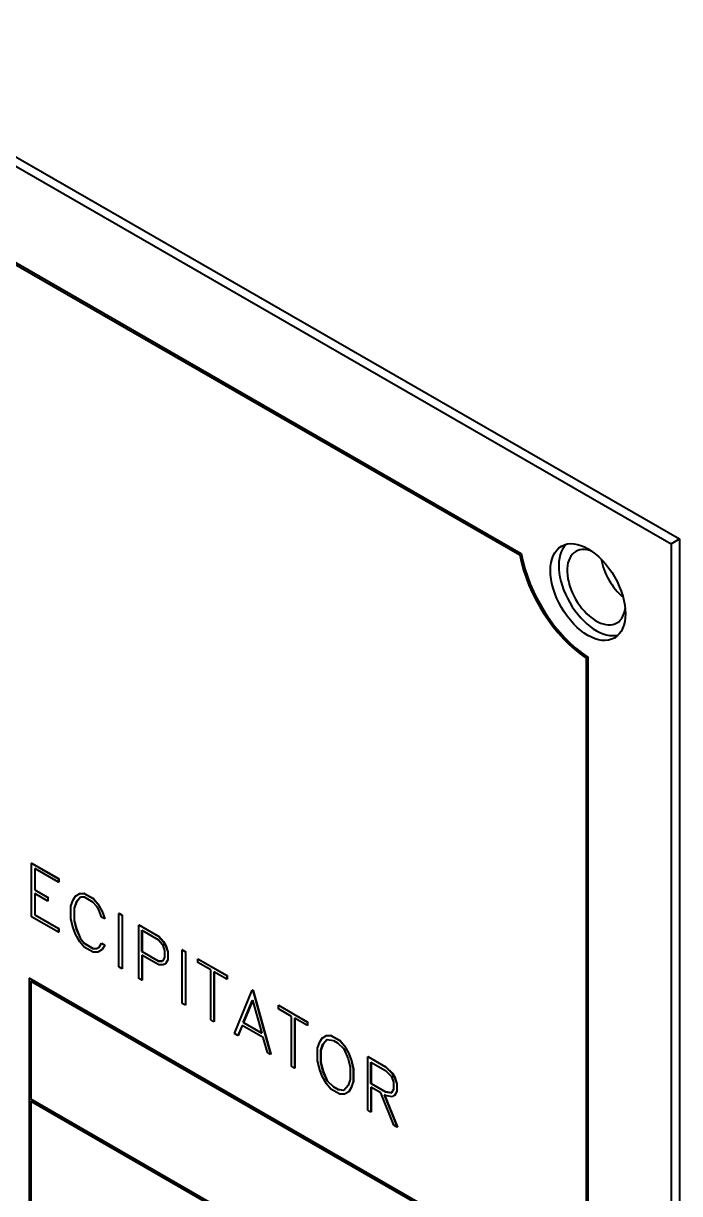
# Model space of a CAD drawing. Header units: millimetres. Extents: x 0 to 5945, y 0 to 4205.
# Drawn here: x 4593.41 to 4613.3, y 3114.12 to 3149.61 of the extents above; entities that cross this region are included whole.
import ezdxf

# ---------------------------------------------------------------- set-up
doc = ezdxf.new("R2010")
doc.units = ezdxf.units.MM
doc.header["$LTSCALE"] = 5
doc.layers.add('가시적인 것(ISO)', color=3, linetype='Continuous', lineweight=40)

msp = doc.modelspace()

# ---------------------------------------------------------------- linework, layer by layer
at = {"layer": '가시적인 것(ISO)'}
for p, q in [((4532.238, 3180.368), (4613.05, 3133.832)), ((4532.49, 3180.514), (4613.302, 3133.977)), ((4608.495, 3133.529), (4536.92, 3174.747)), ((4536.925, 3174.75), (4608.5, 3133.532)), ((4536.959, 3174.665), (4608.455, 3133.494)), ((4613.05, 3133.832), (4613.302, 3133.977)), ((4613.05, 3133.832), (4613.05, 3063.756)), ((4613.302, 3133.977), (4613.302, 3063.902)), ((4608.5, 3133.532), (4608.495, 3133.529)), ((4610.469, 3130.36), (4610.469, 3070.189)), ((4610.524, 3130.389), (4610.519, 3130.386)), ((4610.519, 3070.105), (4610.519, 3130.386)), ((4610.524, 3130.389), (4610.524, 3070.108)), ((4593.663, 3124.147), (4593.658, 3124.144)), ((4593.658, 3124.144), (4594.474, 3123.674)), ((4593.658, 3122.519), (4593.658, 3124.144)), ((4593.663, 3124.147), (4594.479, 3123.677)), ((4593.754, 3123.979), (4593.754, 3123.332)), ((4594.474, 3123.564), (4593.754, 3123.979)), ((4593.759, 3123.976), (4593.759, 3123.335)), ((4594.479, 3123.677), (4594.474, 3123.674)), ((4594.474, 3123.674), (4594.474, 3123.564)), ((4594.479, 3123.567), (4594.474, 3123.564)), ((4594.479, 3123.677), (4594.479, 3123.567)), ((4593.759, 3123.335), (4593.754, 3123.332)), ((4593.754, 3123.332), (4594.146, 3123.106)), ((4593.754, 3123.221), (4593.754, 3122.574)), ((4594.146, 3122.995), (4593.754, 3123.221)), ((4593.759, 3123.335), (4594.151, 3123.109)), ((4593.759, 3123.218), (4593.759, 3122.577)), ((4594.983, 3123.148), (4595.117, 3123.225)), ((4594.988, 3123.151), (4595.122, 3123.228)), ((4595.122, 3123.228), (4595.117, 3123.225)), ((4595.117, 3123.225), (4595.253, 3123.225)), ((4595.122, 3123.228), (4595.258, 3123.228)), ((4595.258, 3123.228), (4595.253, 3123.225)), ((4595.253, 3123.225), (4595.523, 3123.07)), ((4595.258, 3123.228), (4595.528, 3123.073)), ((4594.151, 3123.109), (4594.146, 3123.106)), ((4594.146, 3123.106), (4594.146, 3122.995)), ((4594.151, 3122.998), (4594.146, 3122.995)), ((4594.151, 3123.109), (4594.151, 3122.998)), ((4594.849, 3122.837), (4594.917, 3123.029)), ((4594.849, 3122.454), (4594.849, 3122.837)), ((4594.917, 3123.029), (4594.983, 3123.148)), ((4595.009, 3122.961), (4594.945, 3122.777)), ((4595.014, 3122.964), (4594.95, 3122.78)), ((4594.988, 3123.151), (4594.983, 3123.148)), ((4595.136, 3123.112), (4595.009, 3122.961)), ((4595.014, 3122.964), (4595.009, 3122.961)), ((4595.138, 3123.112), (4595.014, 3122.964)), ((4595.261, 3123.11), (4595.136, 3123.112)), ((4595.516, 3122.964), (4595.261, 3123.11)), ((4595.64, 3122.818), (4595.516, 3122.964)), ((4595.528, 3123.073), (4595.523, 3123.07)), ((4595.523, 3123.07), (4595.66, 3122.913)), ((4595.528, 3123.073), (4595.665, 3122.916)), ((4595.665, 3122.916), (4595.66, 3122.913)), ((4595.66, 3122.913), (4595.795, 3122.679)), ((4595.665, 3122.916), (4595.8, 3122.682)), ((4594.474, 3122.049), (4593.658, 3122.519)), ((4593.759, 3122.577), (4593.754, 3122.574)), ((4593.754, 3122.574), (4594.474, 3122.159)), ((4593.759, 3122.577), (4594.479, 3122.162)), ((4594.95, 3122.78), (4594.945, 3122.777)), ((4594.945, 3122.777), (4594.945, 3122.404)), ((4594.95, 3122.78), (4594.95, 3122.407)), ((4595.703, 3122.711), (4595.64, 3122.818)), ((4595.772, 3122.512), (4595.703, 3122.711)), ((4595.872, 3122.455), (4595.772, 3122.512)), ((4595.8, 3122.682), (4595.795, 3122.679)), ((4595.795, 3122.679), (4595.872, 3122.455)), ((4595.8, 3122.682), (4595.877, 3122.458)), ((4596.307, 3122.624), (4596.302, 3122.622)), ((4596.302, 3122.622), (4596.397, 3122.567)), ((4596.302, 3120.997), (4596.302, 3122.622)), ((4596.307, 3122.624), (4596.402, 3122.569)), ((4596.402, 3122.569), (4596.397, 3122.567)), ((4596.397, 3122.567), (4596.397, 3120.942)), ((4596.402, 3122.569), (4596.402, 3120.945)), ((4594.479, 3122.162), (4594.474, 3122.159)), ((4594.474, 3122.159), (4594.474, 3122.049)), ((4594.479, 3122.162), (4594.479, 3122.052)), ((4594.917, 3122.184), (4594.849, 3122.454)), ((4594.983, 3121.989), (4594.917, 3122.184)), ((4594.95, 3122.407), (4594.945, 3122.404)), ((4594.945, 3122.404), (4595.009, 3122.146)), ((4594.95, 3122.407), (4595.014, 3122.149)), ((4595.014, 3122.149), (4595.009, 3122.146)), ((4595.009, 3122.146), (4595.136, 3121.851)), ((4595.014, 3122.149), (4595.141, 3121.854)), ((4595.877, 3122.458), (4595.872, 3122.455)), ((4596.908, 3122.278), (4596.903, 3122.275)), ((4596.903, 3122.275), (4597.511, 3121.925)), ((4596.903, 3120.65), (4596.903, 3122.275)), ((4596.908, 3122.278), (4597.516, 3121.928)), ((4594.479, 3122.052), (4594.474, 3122.049)), ((4595.117, 3121.757), (4594.983, 3121.989)), ((4595.141, 3121.854), (4595.136, 3121.851)), ((4595.136, 3121.851), (4595.261, 3121.706)), ((4595.141, 3121.854), (4595.266, 3121.709)), ((4596.999, 3122.11), (4597.503, 3121.819)), ((4596.999, 3121.463), (4596.999, 3122.11)), ((4597.004, 3122.107), (4597.004, 3121.466)), ((4597.503, 3121.819), (4597.628, 3121.677)), ((4597.516, 3121.928), (4597.511, 3121.925)), ((4597.511, 3121.925), (4597.648, 3121.767)), ((4597.516, 3121.928), (4597.654, 3121.77)), ((4597.654, 3121.77), (4597.648, 3121.767)), ((4597.648, 3121.767), (4597.718, 3121.649)), ((4597.654, 3121.77), (4597.723, 3121.652)), ((4595.253, 3121.6), (4595.117, 3121.757)), ((4595.523, 3121.445), (4595.253, 3121.6)), ((4595.266, 3121.709), (4595.261, 3121.706)), ((4595.261, 3121.706), (4595.516, 3121.559)), ((4595.266, 3121.709), (4595.521, 3121.562)), ((4595.516, 3121.559), (4595.64, 3121.562)), ((4595.521, 3121.562), (4595.516, 3121.559)), ((4595.521, 3121.562), (4595.645, 3121.565)), ((4595.66, 3121.445), (4595.523, 3121.445)), ((4595.64, 3121.562), (4595.703, 3121.597)), ((4595.645, 3121.565), (4595.64, 3121.562)), ((4595.645, 3121.565), (4595.703, 3121.597)), ((4595.795, 3121.523), (4595.66, 3121.445)), ((4595.665, 3121.448), (4595.66, 3121.445)), ((4595.8, 3121.526), (4595.665, 3121.448)), ((4595.703, 3121.597), (4595.772, 3121.716)), ((4595.777, 3121.719), (4595.772, 3121.716)), ((4595.772, 3121.716), (4595.872, 3121.658)), ((4595.777, 3121.719), (4595.877, 3121.661)), ((4595.872, 3121.658), (4595.795, 3121.523)), ((4595.8, 3121.526), (4595.795, 3121.523)), ((4595.877, 3121.661), (4595.8, 3121.526)), ((4595.877, 3121.661), (4595.872, 3121.658)), ((4597.004, 3121.466), (4596.999, 3121.463)), ((4597.503, 3121.172), (4596.999, 3121.463)), ((4597.004, 3121.466), (4597.508, 3121.175)), ((4597.628, 3121.677), (4597.689, 3121.498)), ((4597.689, 3121.498), (4597.689, 3121.28)), ((4597.723, 3121.652), (4597.718, 3121.649)), ((4597.718, 3121.649), (4597.784, 3121.452)), ((4597.723, 3121.652), (4597.789, 3121.455)), ((4597.789, 3121.455), (4597.784, 3121.452)), ((4597.784, 3121.452), (4597.784, 3121.216)), ((4597.789, 3121.455), (4597.789, 3121.219)), ((4598.229, 3121.518), (4598.224, 3121.515)), ((4598.224, 3121.515), (4598.319, 3121.46)), ((4598.224, 3119.89), (4598.224, 3121.515)), ((4598.229, 3121.518), (4598.324, 3121.463)), ((4598.324, 3121.463), (4598.319, 3121.46)), ((4598.319, 3121.46), (4598.319, 3119.835)), ((4598.324, 3121.463), (4598.324, 3119.838)), ((4596.999, 3121.353), (4596.999, 3120.595)), ((4597.511, 3121.057), (4596.999, 3121.353)), ((4597.004, 3121.35), (4597.004, 3120.598)), ((4597.508, 3121.175), (4597.503, 3121.172)), ((4597.628, 3121.172), (4597.503, 3121.172)), ((4597.508, 3121.175), (4597.629, 3121.175)), ((4597.648, 3121.057), (4597.511, 3121.057)), ((4597.689, 3121.28), (4597.628, 3121.172)), ((4597.718, 3121.096), (4597.648, 3121.057)), ((4597.784, 3121.216), (4597.718, 3121.096)), ((4597.723, 3121.099), (4597.718, 3121.096)), ((4597.789, 3121.219), (4597.723, 3121.099)), ((4597.789, 3121.219), (4597.784, 3121.216)), ((4598.701, 3121.246), (4598.696, 3121.243)), ((4598.696, 3121.243), (4599.576, 3120.736)), ((4598.696, 3121.133), (4598.696, 3121.243)), ((4599.088, 3120.907), (4598.696, 3121.133)), ((4598.701, 3121.246), (4599.581, 3120.739)), ((4596.397, 3120.942), (4596.302, 3120.997)), ((4596.402, 3120.945), (4596.397, 3120.942)), ((4599.088, 3119.392), (4599.088, 3120.907)), ((4599.576, 3120.626), (4599.183, 3120.852)), ((4599.183, 3120.852), (4599.183, 3119.337)), ((4599.188, 3120.849), (4599.188, 3119.34)), ((4599.581, 3120.739), (4599.576, 3120.736)), ((4599.576, 3120.736), (4599.576, 3120.626)), ((4599.581, 3120.739), (4599.581, 3120.629)), ((4593.585, 3120.66), (4593.58, 3120.657)), ((4607.445, 3112.672), (4593.58, 3120.657)), ((4593.58, 3120.657), (4593.58, 3098.629)), ((4593.585, 3120.66), (4607.451, 3112.675)), ((4593.63, 3116.986), (4593.63, 3120.57)), ((4593.63, 3120.57), (4607.395, 3112.643)), ((4593.635, 3120.567), (4593.635, 3116.989)), ((4596.999, 3120.595), (4596.903, 3120.65)), ((4597.004, 3120.598), (4596.999, 3120.595)), ((4599.581, 3120.629), (4599.576, 3120.626)), ((4599.811, 3118.976), (4600.348, 3120.291)), ((4600.074, 3119.313), (4600.357, 3119.993)), ((4600.353, 3120.294), (4600.348, 3120.291)), ((4600.348, 3120.291), (4600.368, 3120.28)), ((4600.353, 3120.294), (4600.373, 3120.283)), ((4600.357, 3119.993), (4600.641, 3118.986)), ((4600.373, 3120.283), (4600.368, 3120.28)), ((4600.368, 3120.28), (4600.904, 3118.346)), ((4600.373, 3120.283), (4600.909, 3118.349)), ((4598.319, 3119.835), (4598.224, 3119.89)), ((4598.324, 3119.838), (4598.319, 3119.835)), ((4600.359, 3119.987), (4600.079, 3119.316)), ((4601.146, 3119.838), (4601.14, 3119.835)), ((4601.14, 3119.835), (4602.02, 3119.328)), ((4601.14, 3119.725), (4601.14, 3119.835)), ((4601.533, 3119.499), (4601.14, 3119.725)), ((4601.146, 3119.838), (4602.025, 3119.331)), ((4599.183, 3119.337), (4599.088, 3119.392)), ((4599.188, 3119.34), (4599.183, 3119.337)), ((4600.079, 3119.316), (4600.074, 3119.313)), ((4600.641, 3118.986), (4600.074, 3119.313)), ((4600.079, 3119.316), (4600.639, 3118.993)), ((4601.533, 3117.984), (4601.533, 3119.499)), ((4602.02, 3119.218), (4601.628, 3119.444)), ((4601.628, 3119.444), (4601.628, 3117.929)), ((4601.633, 3119.441), (4601.633, 3117.932)), ((4602.025, 3119.331), (4602.02, 3119.328)), ((4602.02, 3119.328), (4602.02, 3119.218)), ((4602.025, 3119.331), (4602.025, 3119.221)), ((4599.909, 3118.919), (4599.811, 3118.976)), ((4600.038, 3119.223), (4599.909, 3118.919)), ((4600.041, 3119.221), (4599.914, 3118.922)), ((4600.678, 3118.855), (4600.038, 3119.223)), ((4602.025, 3119.221), (4602.02, 3119.218)), ((4599.914, 3118.922), (4599.909, 3118.919)), ((4600.807, 3118.402), (4600.678, 3118.855)), ((4602.329, 3118.53), (4602.397, 3118.722)), ((4602.397, 3118.722), (4602.461, 3118.842)), ((4602.424, 3118.47), (4602.488, 3118.654)), ((4602.493, 3118.657), (4602.429, 3118.473)), ((4602.461, 3118.842), (4602.597, 3118.918)), ((4602.466, 3118.845), (4602.461, 3118.842)), ((4602.466, 3118.845), (4602.602, 3118.921)), ((4602.488, 3118.654), (4602.615, 3118.802)), ((4602.493, 3118.657), (4602.488, 3118.654)), ((4602.617, 3118.801), (4602.493, 3118.657)), ((4602.602, 3118.921), (4602.597, 3118.918)), ((4602.597, 3118.918), (4602.733, 3118.918)), ((4602.602, 3118.921), (4602.738, 3118.921)), ((4602.615, 3118.802), (4602.805, 3118.766)), ((4602.738, 3118.921), (4602.733, 3118.918)), ((4602.733, 3118.918), (4603.002, 3118.763)), ((4602.738, 3118.921), (4603.007, 3118.766)), ((4602.805, 3118.766), (4602.932, 3118.693)), ((4602.932, 3118.693), (4603.121, 3118.51)), ((4603.007, 3118.766), (4603.002, 3118.763)), ((4603.002, 3118.763), (4603.139, 3118.605)), ((4603.007, 3118.766), (4603.145, 3118.608)), ((4603.145, 3118.608), (4603.139, 3118.605)), ((4603.139, 3118.605), (4603.274, 3118.374)), ((4603.145, 3118.608), (4603.279, 3118.377)), ((4600.904, 3118.346), (4600.807, 3118.402)), ((4600.909, 3118.349), (4600.904, 3118.346)), ((4602.329, 3118.147), (4602.329, 3118.53)), ((4602.429, 3118.473), (4602.424, 3118.47)), ((4602.424, 3118.097), (4602.424, 3118.47)), ((4602.429, 3118.473), (4602.429, 3118.1)), ((4603.121, 3118.51), (4603.249, 3118.216)), ((4603.249, 3118.216), (4603.312, 3117.959)), ((4603.279, 3118.377), (4603.274, 3118.374)), ((4603.274, 3118.374), (4603.34, 3118.179)), ((4603.279, 3118.377), (4603.345, 3118.182)), ((4603.852, 3118.28), (4603.847, 3118.277)), ((4603.847, 3118.277), (4604.388, 3117.965)), ((4603.847, 3116.652), (4603.847, 3118.277)), ((4603.852, 3118.28), (4604.393, 3117.968)), ((4601.628, 3117.929), (4601.533, 3117.984)), ((4601.633, 3117.932), (4601.628, 3117.929)), ((4602.397, 3117.877), (4602.329, 3118.147)), ((4602.461, 3117.683), (4602.397, 3117.877)), ((4602.429, 3118.1), (4602.424, 3118.097)), ((4602.488, 3117.839), (4602.424, 3118.097)), ((4602.429, 3118.1), (4602.493, 3117.842)), ((4603.312, 3117.959), (4603.312, 3117.586)), ((4603.345, 3118.182), (4603.34, 3118.179)), ((4603.34, 3118.179), (4603.407, 3117.908)), ((4603.345, 3118.182), (4603.413, 3117.911)), ((4603.413, 3117.911), (4603.407, 3117.908)), ((4603.407, 3117.908), (4603.407, 3117.526)), ((4603.413, 3117.911), (4603.413, 3117.529)), ((4603.942, 3118.111), (4604.383, 3117.858)), ((4603.942, 3117.464), (4603.942, 3118.111)), ((4603.947, 3118.109), (4603.947, 3117.467)), ((4604.393, 3117.968), (4604.388, 3117.965)), ((4604.388, 3117.965), (4604.589, 3117.77)), ((4604.393, 3117.968), (4604.594, 3117.773)), ((4602.597, 3117.45), (4602.461, 3117.683)), ((4602.493, 3117.842), (4602.488, 3117.839)), ((4602.615, 3117.545), (4602.488, 3117.839)), ((4602.493, 3117.842), (4602.62, 3117.548)), ((4602.62, 3117.548), (4602.615, 3117.545)), ((4602.805, 3117.362), (4602.615, 3117.545)), ((4602.62, 3117.548), (4602.81, 3117.365)), ((4603.312, 3117.586), (4603.249, 3117.401)), ((4603.407, 3117.526), (4603.34, 3117.334)), ((4603.413, 3117.529), (4603.345, 3117.337)), ((4603.413, 3117.529), (4603.407, 3117.526)), ((4604.383, 3117.858), (4604.571, 3117.675)), ((4604.571, 3117.675), (4604.633, 3117.499)), ((4604.594, 3117.773), (4604.589, 3117.77)), ((4604.589, 3117.77), (4604.661, 3117.65)), ((4604.594, 3117.773), (4604.666, 3117.653)), ((4604.666, 3117.653), (4604.661, 3117.65)), ((4604.661, 3117.65), (4604.728, 3117.453)), ((4604.666, 3117.653), (4604.733, 3117.456)), ((4602.733, 3117.293), (4602.597, 3117.45)), ((4603.002, 3117.138), (4602.733, 3117.293)), ((4602.81, 3117.365), (4602.805, 3117.362)), ((4602.947, 3117.28), (4602.805, 3117.362)), ((4602.81, 3117.365), (4602.952, 3117.283)), ((4602.952, 3117.283), (4602.947, 3117.28)), ((4603.121, 3117.254), (4602.947, 3117.28)), ((4602.952, 3117.283), (4603.124, 3117.257)), ((4603.249, 3117.401), (4603.121, 3117.254)), ((4603.274, 3117.214), (4603.139, 3117.138)), ((4603.34, 3117.334), (4603.274, 3117.214)), ((4603.279, 3117.217), (4603.274, 3117.214)), ((4603.345, 3117.337), (4603.279, 3117.217)), ((4603.345, 3117.337), (4603.34, 3117.334)), ((4603.947, 3117.467), (4603.942, 3117.464)), ((4604.383, 3117.211), (4603.942, 3117.464)), ((4603.942, 3117.354), (4603.942, 3116.597)), ((4604.246, 3117.179), (4603.942, 3117.354)), ((4603.947, 3117.467), (4604.388, 3117.214)), ((4603.947, 3117.351), (4603.947, 3116.6)), ((4604.639, 3116.196), (4604.246, 3117.179)), ((4604.388, 3117.214), (4604.383, 3117.211)), ((4604.571, 3117.176), (4604.383, 3117.211)), ((4604.388, 3117.214), (4604.573, 3117.18)), ((4604.633, 3117.282), (4604.571, 3117.176)), ((4604.633, 3117.499), (4604.633, 3117.282)), ((4604.728, 3117.218), (4604.661, 3117.097)), ((4604.733, 3117.22), (4604.666, 3117.1)), ((4604.733, 3117.456), (4604.728, 3117.453)), ((4604.728, 3117.453), (4604.728, 3117.218)), ((4604.733, 3117.22), (4604.728, 3117.218)), ((4604.733, 3117.456), (4604.733, 3117.22)), ((4593.635, 3116.989), (4593.63, 3116.986)), ((4607.395, 3109.059), (4593.63, 3116.986)), ((4593.63, 3113.315), (4593.63, 3116.928)), ((4593.63, 3116.928), (4607.395, 3109.001)), ((4593.635, 3116.989), (4607.395, 3109.065)), ((4593.635, 3116.925), (4593.635, 3113.318)), ((4603.139, 3117.138), (4603.002, 3117.138)), ((4604.347, 3117.121), (4604.74, 3116.138)), ((4604.388, 3117.097), (4604.347, 3117.121)), ((4604.356, 3117.116), (4604.745, 3116.14)), ((4604.589, 3117.06), (4604.388, 3117.097)), ((4604.661, 3117.097), (4604.589, 3117.06)), ((4604.666, 3117.1), (4604.661, 3117.097)), ((4603.942, 3116.597), (4603.847, 3116.652)), ((4603.947, 3116.6), (4603.942, 3116.597)), ((4604.74, 3116.138), (4604.639, 3116.196)), ((4604.745, 3116.14), (4604.74, 3116.138))]:
    msp.add_line(p, q, dxfattribs=at)
msp.add_ellipse((4610.524, 3132.366), major_axis=(-0.802, 1.393), ratio=0.578093, dxfattribs=at)
for centre, major_axis, start_param, end_param in [((4610.657, 3132.868), (1.602, -2.782), 4.176149, 5.416977), ((4610.657, 3132.868), (-1.567, 2.72), 1.016871, 2.296312), ((4610.662, 3132.871), (1.567, -2.72), 4.158464, 5.437905), ((4610.777, 3132.512), (-0.802, 1.393), 0.157482, 2.984111), ((4610.777, 3132.512), (0.624, -1.083), 2.488, 6.936778), ((4611.787, 3133.093), (0.624, -1.083), 4.150534, 5.274244)]:
    msp.add_ellipse(centre, major_axis=major_axis, ratio=0.578093, start_param=start_param, end_param=end_param, dxfattribs=at)

doc.saveas('drawing.dxf')
